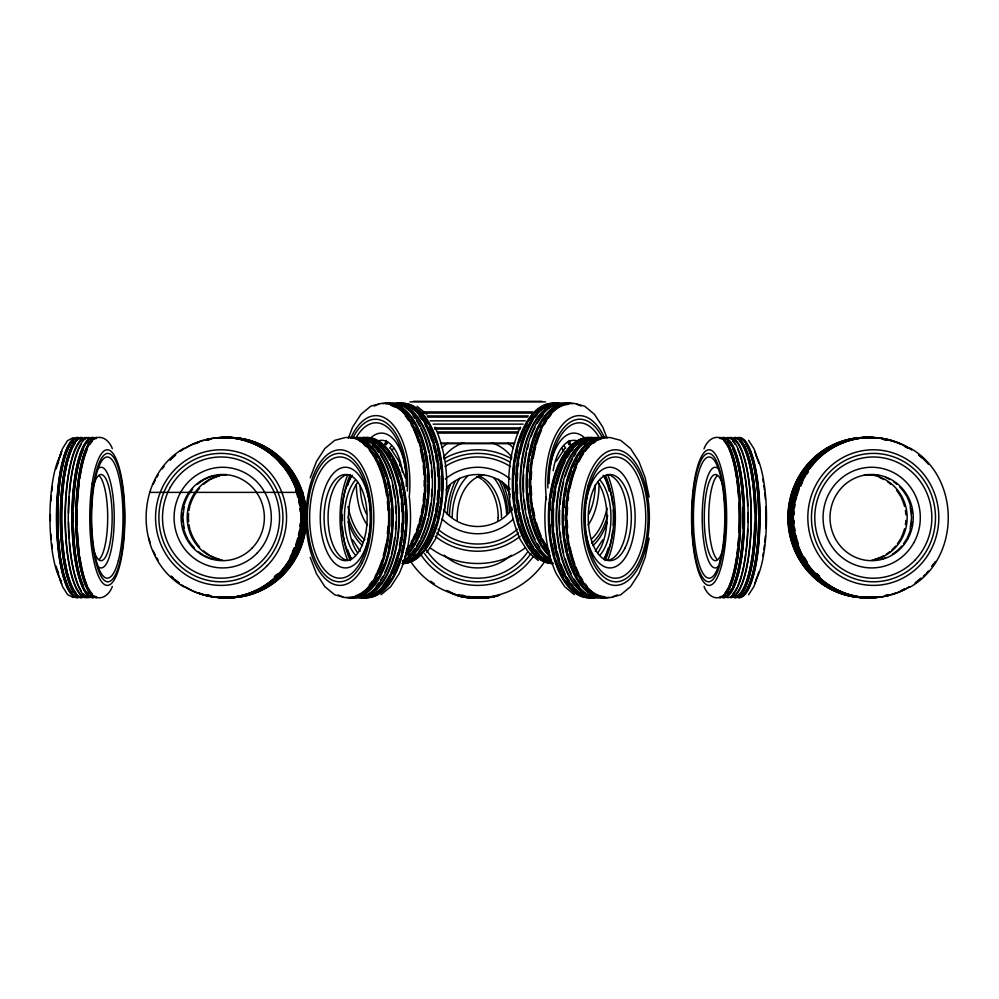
<?xml version="1.0" encoding="UTF-8"?>
<svg xmlns="http://www.w3.org/2000/svg" width="999" height="999" viewBox="0 0 999 999"><rect width="100%" height="100%" fill="white"/><g stroke="black" fill="none" stroke-linecap="round" stroke-linejoin="round"><path stroke-width="1.5" d="M546.053 496.99C543.144 522.939 545.354 549.925 556.356 573.876L564.71 586.7L574.325 594.667M497.852 520.354L498.114 517.594M184.178 506.618L182.78 517.594L184.178 528.558M910.189 528.558L911.587 517.594L910.189 506.618M649.15 538.186L645.179 557.392L638.848 573.876L630.494 586.7L620.679 594.817L610.089 597.652M58.154 461.476L62.487 448.663L67.457 440.709L73.202 437.637M57.555 463.399L61.663 451.223L59.878 455.969M758.865 571.778L753.933 586.525L748.576 594.817M754.757 583.953L756.543 579.208M310.227 477.797L316.546 461.313L324.9 448.489L334.715 440.359L345.304 437.537L348.626 437.5A80.095 40.047 -90 0 1 388.648 520.579A80.095 40.047 -90 0 1 345.642 597.452M348.376 438.124L352.597 427.135L360.951 414.31L370.766 406.181L381.356 403.359M520.304 427.135C504.832 462.425 504.832 504.408 520.304 539.697L528.658 552.522L538.286 560.489M704.008 448.863C706.118 442.794 711.688 436.313 718.793 437.5A80.095 20.729 -90 0 1 739.51 517.594A80.095 20.729 -90 0 1 718.793 597.677C711.688 598.863 706.118 592.382 704.008 586.313M112.325 586.525C110.202 592.519 104.645 598.851 97.64 597.677A80.095 20.729 90 0 1 76.911 517.594A80.095 20.729 90 0 1 97.64 437.5C104.645 436.338 110.202 442.657 112.325 448.663M426.735 552.522L435.089 539.697C450.561 504.408 450.561 462.425 435.089 427.135M556.443 461.163L564.71 448.489M595.279 551.261L602.709 539.847M446.066 489.835L447.752 487.649M381.069 594.667L390.696 586.7L399.038 573.876C410.052 549.925 412.25 522.939 409.34 496.99M183.991 448.264C133.504 477.135 133.504 558.041 183.991 586.925M910.389 586.925L910.326 586.95C960.876 558.116 960.888 477.147 910.389 448.264M413.499 401.323L541.895 401.323M409.902 401.885L545.491 401.885M422.577 411.913L532.817 411.913M422.577 413.087L532.142 413.087M427.097 415.909L528.296 415.909M427.722 417.082L527.672 417.082M430.119 420.841L525.287 420.841M433.129 424.138L523.201 424.138M434.64 427.909L520.754 427.909M434.64 429.083L520.229 429.083M437.649 431.905L517.744 431.905M437.649 433.079L517.744 433.079M440.422 443.106L514.722 443.106M441.171 443.668L514.235 443.668M149.75 492.382L191.246 492.382M191.583 492.382L303.009 492.382M574.038 403.359L584.64 406.181L594.442 414.31L602.797 427.135L607.017 438.124M345.304 597.652L334.715 594.817L324.9 586.7L316.546 573.876L310.227 557.392M73.202 597.552L67.62 594.667L62.487 586.525L57.555 571.778M748.576 440.359L753.933 448.663L758.865 463.399M417.12 406.331L426.735 414.31M390.696 448.489L398.951 461.163M352.684 539.847L360.127 551.261M399.038 461.313L405.369 477.797M754.757 451.223L756.543 455.969M59.878 579.208L61.663 583.953M649.15 496.99L645.179 477.797L638.848 461.313L630.494 448.489L620.679 440.359L610.089 437.537L606.768 437.5A80.095 40.047 90 0 0 566.758 520.579A80.095 40.047 90 0 0 609.752 597.452M222.627 560.189A43.082 41.621 -90 0 1 187.238 515.971A43.082 41.621 -90 0 1 225.737 474.625M213.811 438.299A80.095 77.36 90 0 1 301.898 522.427A80.095 77.36 90 0 1 204.658 594.954M203.272 594.555A80.095 77.36 90 0 1 199.151 593.194M195.08 443.593A80.095 77.36 90 0 1 199.151 441.983M206.156 439.835A80.095 77.36 90 0 1 210.714 438.811M205.419 439.835A80.095 77.36 90 0 1 300.537 528.833A80.095 77.36 90 0 1 185.265 586.95M179.196 582.917A80.095 77.36 90 0 1 175.712 580.207M173.476 578.284A80.095 77.36 90 0 1 171.316 576.286M170.267 459.915A80.095 77.36 90 0 1 175.712 454.982M185.265 448.226A80.095 77.36 90 0 1 203.921 440.234M223.439 437.649A80.095 77.36 90 0 1 305.444 518.394A80.095 77.36 90 0 1 221.878 597.427M224.176 437.649A80.095 77.36 90 0 1 306.181 518.394A80.095 77.36 90 0 1 222.615 597.427M219.256 559.203A43.082 41.621 -90 0 1 210.577 555.681M209.216 554.907A43.082 41.621 -90 0 1 203.621 550.886M199.663 547.052A43.082 41.621 -90 0 1 190.197 530.082M189.835 528.746A43.082 41.621 -90 0 1 188.973 524.612M188.611 521.803A43.082 41.621 -90 0 1 188.611 513.374M188.973 510.564A43.082 41.621 -90 0 1 189.835 506.443M190.197 505.094A43.082 41.621 -90 0 1 199.663 488.136M203.621 484.29A43.082 41.621 -90 0 1 209.216 480.282M210.577 479.508A43.082 41.621 -90 0 1 219.256 475.974M223.826 474.987A43.082 41.621 -90 0 1 226.923 474.625M205.12 439.835A80.095 77.36 -90 0 1 300.237 528.833A80.095 77.36 -90 0 1 184.965 586.95M183.729 586.201A80.095 77.36 -90 0 1 181.281 584.602M178.896 582.917A80.095 77.36 -90 0 1 171.016 576.286M158.129 560.177A80.095 77.36 -90 0 1 156.643 557.629M155.257 555.032A80.095 77.36 -90 0 1 153.334 550.998M150.15 542.607A80.095 77.36 -90 0 1 148.913 538.324M153.334 484.178A80.095 77.36 -90 0 1 155.257 480.144M156.643 477.547A80.095 77.36 -90 0 1 158.129 475M162.275 468.831A80.095 77.36 -90 0 1 164.086 466.483M169.967 459.915A80.095 77.36 -90 0 1 175.399 454.982M180.082 451.411A80.095 77.36 -90 0 1 203.621 440.234M213.162 559.203A43.082 41.621 90 0 1 204.483 555.681M203.134 554.907A43.082 41.621 90 0 1 198.601 551.773M194.505 548.051A43.082 41.621 90 0 1 188.586 540.334M187.899 539.135A43.082 41.621 90 0 1 184.116 530.082M183.741 528.746A43.082 41.621 90 0 1 183.129 526.011M182.517 521.803A43.082 41.621 90 0 1 182.517 513.374M183.129 509.178A43.082 41.621 90 0 1 183.741 506.443M184.116 505.094A43.082 41.621 90 0 1 187.899 496.053M188.586 494.842A43.082 41.621 90 0 1 192.657 489.173M197.527 484.29A43.082 41.621 90 0 1 203.134 480.282M204.483 479.508A43.082 41.621 90 0 1 213.162 475.974M217.732 474.987A43.082 41.621 90 0 1 220.841 474.625M224.475 437.649A80.095 77.36 90 0 1 306.481 518.394A80.095 77.36 90 0 1 222.914 597.427M223.139 437.649A80.095 77.36 -90 0 1 305.145 518.394A80.095 77.36 -90 0 1 221.578 597.427M210.764 595.716A80.095 77.36 -90 0 1 207.767 594.954M222.165 437.649A80.095 77.36 -90 0 1 304.171 518.394A80.095 77.36 -90 0 1 220.604 597.427M217.495 597.102A80.095 77.36 -90 0 1 214.385 596.64M209.79 595.716A80.095 77.36 -90 0 1 206.793 594.954M208.279 439.835A80.095 77.36 -90 0 1 211.313 439.123M215.934 438.299A80.095 77.36 -90 0 1 219.043 437.899M214.111 438.299A80.095 77.36 -90 0 1 302.335 518.406A80.095 77.36 -90 0 1 212.562 596.64M209.49 596.053A80.095 77.36 -90 0 1 204.957 594.954M203.584 594.555A80.095 77.36 -90 0 1 199.45 593.194M195.379 443.593A80.095 77.36 -90 0 1 199.45 441.983M206.456 439.835A80.095 77.36 -90 0 1 211.026 438.811M215.085 438.299A80.095 77.36 -90 0 1 303.284 515.159A80.095 77.36 -90 0 1 219.755 597.427M216.633 597.102A80.095 77.36 -90 0 1 213.536 596.64M210.464 596.053A80.095 77.36 -90 0 1 205.931 594.954M207.43 439.835A80.095 77.36 -90 0 1 210.464 439.123M246.578 441.183A79.096 76.399 90 0 1 277.485 458.404M280.831 461.663A79.096 76.399 90 0 1 275.137 578.846M271.453 581.78A79.096 76.399 90 0 1 259.578 589.048M256.755 590.359A79.096 76.399 90 0 1 252.435 592.107M259.078 444.83A79.096 76.399 -90 0 1 263.274 446.84M303.271 498.538A79.096 76.399 -90 0 1 303.908 501.411M304.87 507.267A79.096 76.399 -90 0 1 305.195 510.227M305.469 514.66A79.096 76.399 -90 0 1 305.469 520.529M305.195 524.962A79.096 76.399 -90 0 1 304.87 527.909M303.908 533.766A79.096 76.399 -90 0 1 303.271 536.638M283.154 573.526A79.096 76.399 -90 0 1 279.807 576.785M258.042 444.83A79.096 76.399 90 0 1 262.25 446.84M288.699 469.443A79.096 76.399 90 0 1 292.02 474.288M294.255 478.046A79.096 76.399 90 0 1 296.278 481.93M297.527 484.602A79.096 76.399 90 0 1 301.885 497.115M302.572 499.975A79.096 76.399 90 0 1 303.159 502.859M303.833 507.267A79.096 76.399 90 0 1 304.158 510.227M304.433 514.66A79.096 76.399 90 0 1 304.433 520.529M304.158 524.962A79.096 76.399 90 0 1 303.833 527.909M303.159 532.317A79.096 76.399 90 0 1 302.572 535.214M285.04 570.317A79.096 76.399 90 0 1 283.104 572.477M282.118 573.526A79.096 76.399 90 0 1 278.771 576.785M264.96 586.863A79.096 76.399 90 0 1 260.864 589.048M295.579 490.084A79.096 76.399 -90 0 1 297.752 497.115M298.738 501.411A79.096 76.399 -90 0 1 299.263 504.32M299.875 508.741A79.096 76.399 -90 0 1 300.137 511.7M300.137 523.476A79.096 76.399 -90 0 1 299.875 526.436M299.263 530.856A79.096 76.399 -90 0 1 298.426 535.214M297.752 538.061A79.096 76.399 -90 0 1 295.579 545.092M294.53 547.864A79.096 76.399 -90 0 1 290.11 557.142M277.972 573.526A79.096 76.399 -90 0 1 274.625 576.785M294.23 547.864A79.096 76.399 -90 0 1 292.47 551.923M276.573 574.625A79.096 76.399 -90 0 1 274.325 576.785M279.008 461.663A79.096 76.399 -90 0 1 280.981 463.773M296.616 490.084A79.096 76.399 -90 0 1 298.776 497.115M299.463 499.975A79.096 76.399 -90 0 1 300.299 504.32M301.174 523.476A79.096 76.399 -90 0 1 300.911 526.436M300.05 532.317A79.096 76.399 -90 0 1 299.463 535.214M298.776 538.061A79.096 76.399 -90 0 1 291.146 557.142M279.008 573.526A79.096 76.399 -90 0 1 275.662 576.785M282.842 573.526A79.096 76.399 -90 0 1 279.495 576.785M295.267 547.864A79.096 76.399 90 0 1 293.506 551.923M287.437 470.629A79.096 76.399 -90 0 1 289.098 473.051M296.541 487.325A79.096 76.399 -90 0 1 298.976 494.293M293.956 478.046A79.096 76.399 90 0 1 295.979 481.93M300.362 492.894A79.096 76.399 90 0 1 301.586 497.115M99.425 475.974A43.082 11.151 -90 0 1 107.692 517.594A43.082 11.151 -90 0 1 99.425 559.203M81.044 597.677A80.095 20.729 90 0 1 60.315 517.594A80.095 20.729 90 0 1 81.044 437.5M78.322 597.677A80.095 20.729 90 0 1 57.592 517.594A80.095 20.729 90 0 1 78.322 437.5M93.769 597.677A80.095 20.729 90 0 1 73.039 517.594A80.095 20.729 90 0 1 93.769 437.5M96.503 597.677A80.095 20.729 90 0 1 75.774 517.594A80.095 20.729 90 0 1 96.503 437.5M81.044 596.69A79.096 20.467 90 0 1 60.577 517.594A79.096 20.467 90 0 1 81.044 438.499M97.827 468.981A50.325 13.024 -90 0 1 114.223 517.594A50.325 13.024 -90 0 1 97.827 566.208M93.544 485.576A43.082 11.151 -90 0 1 109.028 487.662A43.082 11.151 -90 0 1 109.028 547.527A43.082 11.151 -90 0 1 93.544 549.6M92.632 596.69A79.096 20.467 90 0 1 72.165 517.594A79.096 20.467 90 0 1 92.632 438.499M92.333 593.993A79.096 20.467 90 0 1 88.174 587.737M87.4 586.088A79.096 20.467 90 0 1 79.908 557.142M79.321 552.947A79.096 20.467 90 0 1 77.522 532.317M77.248 524.962A79.096 20.467 90 0 1 77.248 510.227M77.522 502.859A79.096 20.467 90 0 1 79.321 482.23M79.908 478.046A79.096 20.467 90 0 1 87.4 449.088M89.798 444.518A79.096 20.467 90 0 1 92.333 441.183M96.503 596.69A79.096 20.467 90 0 1 76.024 517.594A79.096 20.467 90 0 1 96.503 438.499M58.641 573.189A64.198 16.621 -90 0 1 56.119 566.246M52.36 548.239A64.198 16.621 -90 0 1 51.773 543.706M51.286 539.01A64.198 16.621 -90 0 1 50.912 534.203M50.362 520.629A64.198 16.621 -90 0 1 50.362 514.56M50.912 500.974A64.198 16.621 -90 0 1 51.286 496.178M51.773 491.471A64.198 16.621 -90 0 1 52.36 486.95M56.119 468.943A64.198 16.621 -90 0 1 58.641 461.988M88.524 596.99A80.095 20.729 -90 0 1 65.085 517.594A80.095 20.729 -90 0 1 88.524 438.186M82.18 597.677A80.095 20.729 -90 0 1 61.451 517.594A80.095 20.729 -90 0 1 82.18 437.5M88.998 596.69A79.096 20.467 90 0 1 83.704 593.993M81.169 590.671A79.096 20.467 90 0 1 78.759 586.088M78.259 584.914A79.096 20.467 90 0 1 69.58 542.619M69.218 538.061A79.096 20.467 90 0 1 68.556 522.002M68.556 513.174A79.096 20.467 90 0 1 69.218 497.115M69.58 492.569A79.096 20.467 90 0 1 78.259 450.262M78.759 449.088A79.096 20.467 90 0 1 81.169 444.518M85.814 596.69A79.096 20.467 -90 0 1 65.347 517.594A79.096 20.467 -90 0 1 85.814 438.499M77.185 597.677A80.095 20.729 -90 0 1 56.456 517.594A80.095 20.729 -90 0 1 77.185 437.5M72.165 593.031A79.096 20.467 -90 0 1 68.856 587.737M68.082 586.088A79.096 20.467 -90 0 1 63.836 573.526M63.499 572.19A79.096 20.467 -90 0 1 60.839 558.741M60.39 555.769A79.096 20.467 -90 0 1 58.654 539.585M58.367 535.214A79.096 20.467 -90 0 1 58.367 499.975M58.654 495.604A79.096 20.467 -90 0 1 60.39 479.42M60.589 478.046A79.096 20.467 -90 0 1 68.082 449.088M68.856 447.44A79.096 20.467 -90 0 1 73.014 441.183M77.185 596.69A79.096 20.467 90 0 1 56.706 517.594A79.096 20.467 90 0 1 77.185 438.499M76.036 593.031A79.096 20.467 -90 0 1 67.707 573.526M67.37 572.19A79.096 20.467 -90 0 1 64.698 558.741M64.448 557.142A79.096 20.467 -90 0 1 62.512 539.585M62.413 538.061A79.096 20.467 -90 0 1 62.413 497.115M62.512 495.604A79.096 20.467 -90 0 1 64.448 478.046M64.698 476.436A79.096 20.467 -90 0 1 67.37 462.999M67.707 461.663A79.096 20.467 -90 0 1 75.187 443.256M88.474 593.993A79.096 20.467 90 0 1 86.776 591.92M83.529 586.088A79.096 20.467 90 0 1 79.72 575.112M79.296 573.526A79.096 20.467 90 0 1 75.649 554.37M75.275 551.51A79.096 20.467 90 0 1 73.476 527.909M73.327 522.002A79.096 20.467 90 0 1 73.327 513.174M73.476 507.267A79.096 20.467 90 0 1 83.529 449.088M86.776 443.256A79.096 20.467 90 0 1 88.474 441.183M61.501 581.306A67.795 17.545 -90 0 1 49.95 517.594A67.795 17.545 -90 0 1 61.501 453.871M88.998 597.677A80.095 20.729 -90 0 1 68.269 517.594A80.095 20.729 -90 0 1 88.998 437.5M92.632 597.677A80.095 20.729 90 0 1 71.903 517.594A80.095 20.729 90 0 1 92.632 437.5M735.376 437.5A80.095 20.729 -90 0 1 756.106 517.594A80.095 20.729 -90 0 1 735.376 597.677M738.099 437.5A80.095 20.729 -90 0 1 758.828 517.594A80.095 20.729 -90 0 1 738.099 597.677M722.652 437.5A80.095 20.729 -90 0 1 743.381 517.594A80.095 20.729 -90 0 1 722.652 597.677M719.929 437.5A80.095 20.729 -90 0 1 740.646 517.594A80.095 20.729 -90 0 1 719.929 597.677M735.376 438.499A79.096 20.467 -90 0 1 755.843 517.594A79.096 20.467 -90 0 1 735.376 596.69M739.535 441.183A79.096 20.467 -90 0 1 744.48 449.088M744.979 450.262A79.096 20.467 -90 0 1 752.547 482.23M752.909 485.114A79.096 20.467 -90 0 1 754.657 511.7M754.657 523.476A79.096 20.467 -90 0 1 744.979 584.914M744.48 586.088A79.096 20.467 -90 0 1 736.912 596.016M723.788 437.5A80.095 20.729 90 0 1 744.517 517.594A80.095 20.729 90 0 1 723.788 597.677M727.422 437.5A80.095 20.729 90 0 1 748.151 517.594A80.095 20.729 90 0 1 727.422 597.677M745.941 444.518A79.096 20.467 -90 0 1 752.584 461.663M752.921 462.999A79.096 20.467 -90 0 1 755.581 476.436M755.831 478.046A79.096 20.467 -90 0 1 756.593 483.666M756.942 486.588A79.096 20.467 -90 0 1 758.566 514.66M758.566 520.529A79.096 20.467 -90 0 1 756.942 548.601M756.593 551.51A79.096 20.467 -90 0 1 755.831 557.142M755.581 558.741A79.096 20.467 -90 0 1 752.921 572.19M752.584 573.526A79.096 20.467 -90 0 1 748.85 584.914M748.338 586.088A79.096 20.467 -90 0 1 743.406 593.993M742.107 595.167A79.096 20.467 -90 0 1 738.099 596.69M739.235 438.499A79.096 20.467 -90 0 1 759.715 517.594A79.096 20.467 -90 0 1 739.235 596.69M727.946 441.183A79.096 20.467 -90 0 1 731.305 445.916M732.891 449.088A79.096 20.467 -90 0 1 741.645 488.061M741.932 491.058A79.096 20.467 -90 0 1 742.607 499.975M742.944 507.267A79.096 20.467 -90 0 1 742.944 527.909M742.607 535.214A79.096 20.467 -90 0 1 732.891 586.088M731.305 589.273A79.096 20.467 -90 0 1 727.946 593.993M723.788 438.499A79.096 20.467 -90 0 1 744.255 517.594A79.096 20.467 -90 0 1 723.788 596.69M739.235 437.5A80.095 20.729 -90 0 1 759.964 517.594A80.095 20.729 -90 0 1 739.235 597.677M722.876 549.6A43.082 11.151 -90 0 1 707.392 547.527A43.082 11.151 -90 0 1 707.392 487.662A43.082 11.151 -90 0 1 722.876 485.576M723.963 545.292A43.082 11.151 -90 0 1 723.301 548.051M724.088 441.183A79.096 20.467 -90 0 1 728.246 447.44M729.02 449.088A79.096 20.467 -90 0 1 736.513 478.046M736.912 480.819A79.096 20.467 -90 0 1 738.561 497.115M738.898 502.859A79.096 20.467 -90 0 1 738.898 532.317M738.561 538.061A79.096 20.467 -90 0 1 737.924 545.629M737.624 548.601A79.096 20.467 -90 0 1 736.912 554.37M736.513 557.142A79.096 20.467 -90 0 1 729.02 586.088M728.246 587.737A79.096 20.467 -90 0 1 724.937 593.031M719.929 438.499A79.096 20.467 -90 0 1 740.396 517.594A79.096 20.467 -90 0 1 719.929 596.69M718.593 566.208A50.325 13.024 -90 0 1 702.197 517.594A50.325 13.024 -90 0 1 718.593 468.981M727.896 438.186A80.095 20.729 90 0 1 751.285 512.35A80.095 20.729 90 0 1 730.606 597.677M734.24 437.5A80.095 20.729 -90 0 1 754.969 517.594A80.095 20.729 -90 0 1 734.24 597.677M732.717 441.183A79.096 20.467 -90 0 1 735.252 444.518M737.662 449.088A79.096 20.467 -90 0 1 741.47 460.064M741.895 461.663A79.096 20.467 -90 0 1 747.664 505.794M747.864 513.174A79.096 20.467 -90 0 1 747.864 522.002M747.664 529.383A79.096 20.467 -90 0 1 745.916 551.51M745.541 554.37A79.096 20.467 -90 0 1 741.895 573.526M741.47 575.112A79.096 20.467 -90 0 1 737.662 586.088M736.875 587.737A79.096 20.467 -90 0 1 732.717 593.993M730.606 438.499A79.096 20.467 90 0 1 751.073 517.594A79.096 20.467 90 0 1 730.606 596.69M716.995 559.203A43.082 11.151 -90 0 1 708.728 517.594A43.082 11.151 -90 0 1 716.995 475.974M762.799 479.258A64.198 16.621 -90 0 1 763.348 482.33M763.86 485.489A64.198 16.621 -90 0 1 764.46 489.935M764.822 493.019A64.198 16.621 -90 0 1 765.396 499.375M765.846 506.93A64.198 16.621 -90 0 1 765.846 528.246M765.396 535.814A64.198 16.621 -90 0 1 764.822 542.157M764.46 545.242A64.198 16.621 -90 0 1 763.86 549.687M763.348 552.847A64.198 16.621 -90 0 1 762.799 555.919M755.644 454.957A67.795 17.545 -90 0 1 766.47 517.594A67.795 17.545 -90 0 1 755.644 580.232M889.722 440.234A80.095 77.36 -90 0 1 900.636 444.193M904.582 446.103A80.095 77.36 -90 0 1 908.378 448.226M904.582 589.073A80.095 77.36 -90 0 1 900.636 590.996M896.59 592.682A80.095 77.36 -90 0 1 891.096 594.555M889.722 594.954A80.095 77.36 -90 0 1 885.189 596.053M882.117 596.64A80.095 77.36 -90 0 1 792.394 514.36A80.095 77.36 -90 0 1 888.223 439.835M890.446 594.954A80.095 77.36 -90 0 1 793.93 505.669A80.095 77.36 -90 0 1 911.563 449.762M918.668 454.982A80.095 77.36 -90 0 1 921.99 457.892M933.528 563.923A80.095 77.36 -90 0 1 931.805 566.346M920.903 578.284A80.095 77.36 -90 0 1 915.184 582.917M909.102 586.95A80.095 77.36 -90 0 1 891.832 594.555M872.489 597.427A80.095 77.36 -90 0 1 788.923 518.394A80.095 77.36 -90 0 1 870.928 437.649M871.765 597.427A80.095 77.36 -90 0 1 788.199 518.394A80.095 77.36 -90 0 1 870.204 437.649M871.453 597.427A80.095 77.36 -90 0 1 787.899 518.394A80.095 77.36 -90 0 1 869.904 437.649M872.801 597.427A80.095 77.36 -90 0 1 789.235 518.394A80.095 77.36 -90 0 1 871.24 437.649M882.08 439.123A80.095 77.36 -90 0 1 885.114 439.835M873.775 597.427A80.095 77.36 -90 0 1 790.209 518.394A80.095 77.36 -90 0 1 872.214 437.649M875.324 437.899A80.095 77.36 -90 0 1 878.433 438.299M883.054 439.123A80.095 77.36 -90 0 1 886.088 439.835M887.587 594.954A80.095 77.36 -90 0 1 884.577 595.716M879.982 596.64A80.095 77.36 -90 0 1 876.885 597.102M819.742 576.785A79.096 76.399 -90 0 1 816.408 573.526M807.292 562.125A79.096 76.399 -90 0 1 804.257 557.142M798.301 543.693A79.096 76.399 -90 0 1 797.002 539.472M796.628 538.061A79.096 76.399 -90 0 1 795.941 535.214M795.104 530.856A79.096 76.399 -90 0 1 794.68 527.909M794.242 523.476A79.096 76.399 -90 0 1 794.08 520.529M794.08 514.66A79.096 76.399 -90 0 1 794.242 511.7M794.68 507.267A79.096 76.399 -90 0 1 795.104 504.32M795.941 499.975A79.096 76.399 -90 0 1 796.628 497.115M797.002 495.704A79.096 76.399 -90 0 1 799.3 488.698M800.399 485.951A79.096 76.399 -90 0 1 803.558 479.32M804.257 478.046A79.096 76.399 -90 0 1 805.718 475.524M890.758 594.954A80.095 77.36 -90 0 1 794.23 505.669A80.095 77.36 -90 0 1 911.875 449.762M918.968 454.982A80.095 77.36 -90 0 1 928.396 464.21M935.464 561.438A80.095 77.36 -90 0 1 932.104 566.346M928.396 570.978A80.095 77.36 -90 0 1 926.435 573.164M925.436 574.225A80.095 77.36 -90 0 1 923.363 576.286M921.203 578.284A80.095 77.36 -90 0 1 915.484 582.917M909.415 586.95A80.095 77.36 -90 0 1 892.132 594.555M873.538 474.625A43.082 41.621 -90 0 1 878.183 475.262M885.638 477.485A43.082 41.621 -90 0 1 889.897 479.508M893.543 481.755A43.082 41.621 -90 0 1 896.84 484.29M899.862 487.125A43.082 41.621 -90 0 1 906.48 496.053M907.129 497.277A43.082 41.621 -90 0 1 910.638 506.443M911.25 509.178A43.082 41.621 -90 0 1 911.85 513.374M911.85 521.803A43.082 41.621 -90 0 1 911.25 526.011M910.638 528.746A43.082 41.621 -90 0 1 907.129 537.912M906.48 539.135A43.082 41.621 -90 0 1 903.458 543.818M901.722 546.003A43.082 41.621 -90 0 1 892.407 554.183M885.638 557.692A43.082 41.621 -90 0 1 881.205 559.203M864.235 474.987A43.082 41.621 -90 0 1 867.332 474.625A43.082 41.621 -90 0 1 872.09 475.262M868.643 474.625A43.082 41.621 -90 0 1 907.129 515.971A43.082 41.621 -90 0 1 871.752 560.189M815.609 576.785A79.096 76.399 -90 0 1 812.262 573.526M809.327 570.317A79.096 76.399 -90 0 1 805.669 565.746M803.146 562.125A79.096 76.399 -90 0 1 800.124 557.142M799.425 555.869A79.096 76.399 -90 0 1 792.869 539.472M791.22 532.317A79.096 76.399 -90 0 1 790.733 529.383M790.097 523.476A79.096 76.399 -90 0 1 789.934 520.529M789.934 514.66A79.096 76.399 -90 0 1 790.097 511.7M790.733 505.794A79.096 76.399 -90 0 1 791.22 502.859M793.706 492.894A79.096 76.399 -90 0 1 798.089 481.93M800.124 478.046A79.096 76.399 -90 0 1 803.146 473.051M815.908 576.785A79.096 76.399 -90 0 1 812.562 573.526M809.64 570.317A79.096 76.399 -90 0 1 807.766 568.069M803.458 562.125A79.096 76.399 -90 0 1 801.885 559.652M799.724 555.869A79.096 76.399 -90 0 1 797.764 551.923M794.467 543.693A79.096 76.399 -90 0 1 793.169 539.472M814.572 576.785A79.096 76.399 -90 0 1 811.225 573.526M807.354 569.205A79.096 76.399 -90 0 1 804.632 565.746M802.11 562.125A79.096 76.399 -90 0 1 799.088 557.142M790.184 532.317A79.096 76.399 -90 0 1 789.697 529.383M789.185 524.962A79.096 76.399 -90 0 1 788.898 520.529M788.898 514.66A79.096 76.399 -90 0 1 789.185 510.227M789.697 505.794A79.096 76.399 -90 0 1 790.184 502.859M792.669 492.894A79.096 76.399 -90 0 1 797.052 481.93M814.872 576.785A79.096 76.399 -90 0 1 811.525 573.526M802.422 562.125A79.096 76.399 -90 0 1 800.848 559.652M880.843 596.64A80.095 77.36 -90 0 1 791.158 521.64A80.095 77.36 -90 0 1 873.064 437.649M876.185 437.899A80.095 77.36 -90 0 1 879.295 438.299M882.379 438.811A80.095 77.36 -90 0 1 886.937 439.835M888.436 594.954A80.095 77.36 -90 0 1 885.439 595.716M883.353 438.811A80.095 77.36 -90 0 1 887.924 439.835M889.41 440.234A80.095 77.36 -90 0 1 893.556 441.508M904.27 446.103A80.095 77.36 -90 0 1 908.066 448.226M904.27 589.073A80.095 77.36 -90 0 1 900.336 590.996M889.41 594.954A80.095 77.36 -90 0 1 884.889 596.053M881.817 596.64A80.095 77.36 -90 0 1 792.032 518.406A80.095 77.36 -90 0 1 880.269 438.299M818.705 576.785A79.096 76.399 -90 0 1 815.371 573.526M806.255 562.125A79.096 76.399 -90 0 1 803.221 557.142M797.264 543.693A79.096 76.399 -90 0 1 795.966 539.472M794.068 530.856A79.096 76.399 -90 0 1 793.643 527.909M793.206 523.476A79.096 76.399 -90 0 1 793.044 520.529M793.044 514.66A79.096 76.399 -90 0 1 793.206 511.7M793.643 507.267A79.096 76.399 -90 0 1 794.068 504.32M795.966 495.704A79.096 76.399 -90 0 1 802.534 479.32M803.221 478.046A79.096 76.399 -90 0 1 804.694 475.524M809.665 468.269A79.096 76.399 -90 0 1 813.398 463.773M817.869 575.711A79.096 76.399 -90 0 1 815.671 573.526M799.675 485.951A79.096 76.399 -90 0 1 801.498 481.93M805.768 474.288A79.096 76.399 -90 0 1 807.379 471.828M811.8 465.984A79.096 76.399 -90 0 1 813.698 463.773M818.905 575.711A79.096 76.399 -90 0 1 816.707 573.526M800.711 485.951A79.096 76.399 -90 0 1 802.534 481.93M806.792 474.288A79.096 76.399 -90 0 1 808.416 471.828M841.932 592.107A79.096 76.399 -90 0 1 837.612 590.359M834.789 589.048A79.096 76.399 -90 0 1 829.357 586.088M828.046 585.289A79.096 76.399 -90 0 1 825.461 583.591M822.914 581.78A79.096 76.399 -90 0 1 820.441 579.857M816.882 576.785A79.096 76.399 -90 0 1 802.859 559.652M801.398 557.142A79.096 76.399 -90 0 1 813.536 461.663M814.635 460.551A79.096 76.399 -90 0 1 816.882 458.404M819.23 456.331A79.096 76.399 -90 0 1 829.357 449.088M833.403 446.84A79.096 76.399 -90 0 1 837.612 444.83M840.484 443.631A79.096 76.399 -90 0 1 844.854 442.07M879.545 477.485A43.082 41.621 -90 0 1 883.803 479.508M887.462 481.755A43.082 41.621 -90 0 1 890.758 484.29M896.515 490.247A43.082 41.621 -90 0 1 900.386 496.053M901.048 497.277A43.082 41.621 -90 0 1 904.545 506.443M905.406 510.564A43.082 41.621 -90 0 1 905.868 514.785M905.868 520.392A43.082 41.621 -90 0 1 905.406 524.612M904.545 528.746A43.082 41.621 -90 0 1 901.048 537.912M900.386 539.135A43.082 41.621 -90 0 1 897.364 543.818M895.628 546.003A43.082 41.621 -90 0 1 891.795 549.974M889.684 551.773A43.082 41.621 -90 0 1 886.313 554.183M883.803 555.681A43.082 41.621 -90 0 1 875.124 559.203M817.731 576.785A79.096 76.399 -90 0 1 815.484 574.625M810.514 569.205A79.096 76.399 -90 0 1 808.691 566.908M809.59 467.12A79.096 76.399 -90 0 1 811.463 464.872M468.606 597.439A80.095 56.631 -90 0 0 477.472 597.439A80.095 56.631 90 0 1 458.379 594.954M466.62 597.439A80.095 56.631 -90 0 0 475.474 597.439A80.095 56.631 90 0 1 448.751 591.208M463.648 596.99A80.095 56.631 -90 0 1 456.393 594.954M476.898 476.498A43.082 30.47 -90 0 1 481.818 479.383M482.979 480.282A43.082 30.47 -90 0 1 498.214 517.594M457.255 520.392A43.082 30.47 -90 0 1 483.678 474.875M474.637 597.439A80.095 56.631 -90 0 1 446.678 590.434M478.296 597.439A80.095 56.631 -90 0 1 459.215 594.954M472.102 597.439A80.095 56.631 90 0 0 480.969 597.439A80.095 56.631 -90 0 1 461.875 594.954M485.951 597.439A80.095 56.631 -90 0 1 477.097 597.439M363.499 437.5A80.095 40.047 -90 0 1 403.521 520.579A80.095 40.047 -90 0 1 360.514 597.452M365.946 437.5A80.095 40.047 -90 0 1 405.969 520.579A80.095 40.047 -90 0 1 362.962 597.452M352.098 437.5A80.095 40.047 -90 0 1 392.108 520.579A80.095 40.047 -90 0 1 349.113 597.452M349.65 437.5A80.095 40.047 90 0 1 389.66 520.579A80.095 40.047 90 0 1 346.665 597.452M372.714 441.183A79.096 39.548 -90 0 1 375.187 442.682M378.808 445.554A79.096 39.548 -90 0 1 381.131 447.839M382.255 449.088A79.096 39.548 -90 0 1 389.71 460.227M391.046 462.887A79.096 39.548 -90 0 1 396.728 478.046M397.115 479.42A79.096 39.548 -90 0 1 397.864 482.23M399.463 489.56A79.096 39.548 -90 0 1 400.686 497.115M401.336 502.859A79.096 39.548 -90 0 1 401.923 511.7M401.923 523.476A79.096 39.548 -90 0 1 401.336 532.317M400.686 538.061A79.096 39.548 -90 0 1 399.463 545.629M397.864 552.947A79.096 39.548 -90 0 1 397.115 555.769M396.728 557.142A79.096 39.548 -90 0 1 391.046 572.302M389.71 574.949A79.096 39.548 -90 0 1 383.141 585.039M373.738 441.183A79.096 39.548 -90 0 1 402.984 522.027A79.096 39.548 -90 0 1 369.405 595.804M306.081 514.647A67.795 33.904 -90 0 1 357.317 459.378A67.795 33.904 -90 0 1 357.317 575.811A67.795 33.904 -90 0 1 306.081 520.529M367.22 542.757A50.325 25.162 -90 0 1 328.034 553.946A50.325 25.162 -90 0 1 331.918 475.137A50.325 25.162 -90 0 1 369.268 501.423M369.742 504.57A50.325 25.162 -90 0 1 370.329 510.289M370.329 524.887A50.325 25.162 -90 0 1 369.742 530.619M369.268 533.753A50.325 25.162 -90 0 1 367.62 541.321M342.657 596.79A80.095 40.047 -90 0 1 338.261 594.954M353.109 437.5A80.095 40.047 90 0 1 393.131 520.579A80.095 40.047 90 0 1 350.125 597.452M356.368 437.5A80.095 40.047 90 0 1 396.391 520.579A80.095 40.047 90 0 1 353.384 597.452M347.54 559.939A67.283 33.641 90 0 1 347.54 475.237M378.646 442.682A79.096 39.548 90 0 1 381.081 444.518M388.336 452.397A79.096 39.548 90 0 1 390.834 456.131M392.42 458.828A79.096 39.548 90 0 1 399.762 476.573M401.323 482.23A79.096 39.548 90 0 1 402.922 489.56M403.459 492.569A79.096 39.548 90 0 1 403.933 495.604M404.145 497.115A79.096 39.548 90 0 1 404.932 504.32M405.382 511.7A79.096 39.548 90 0 1 405.382 523.476M404.932 530.856A79.096 39.548 90 0 1 404.145 538.061M403.933 539.585A79.096 39.548 90 0 1 403.459 542.619M402.922 545.629A79.096 39.548 90 0 1 401.323 552.947M399.762 558.616A79.096 39.548 90 0 1 393.906 573.526M390.834 579.058A79.096 39.548 90 0 1 385.726 586.088M377.197 441.183A79.096 39.548 -90 0 1 406.456 522.027A79.096 39.548 -90 0 1 372.864 595.804M364.797 442.682A79.096 39.548 -90 0 1 367.22 444.518M375.337 453.596A79.096 39.548 -90 0 1 377.784 457.455M380.057 461.663A79.096 39.548 -90 0 1 385.901 476.573M387.462 482.23A79.096 39.548 -90 0 1 388.786 488.061M389.348 491.058A79.096 39.548 -90 0 1 390.809 501.411M391.396 508.741A79.096 39.548 -90 0 1 391.396 526.436M390.809 533.766A79.096 39.548 -90 0 1 388.474 548.601M383.991 564.348A79.096 39.548 -90 0 1 380.057 573.526M377.784 577.722A79.096 39.548 -90 0 1 371.865 586.088M357.53 438.986A79.096 39.548 -90 0 1 392.632 520.554A79.096 39.548 -90 0 1 354.583 596.628M366.97 437.5A80.095 40.047 -90 0 1 406.98 520.579A80.095 40.047 -90 0 1 363.986 597.452M346.803 560.302A43.082 21.541 -90 0 1 328.122 520.404A43.082 21.541 -90 0 1 344.031 475.974M345.404 475.337A43.082 21.541 -90 0 1 348.214 474.6M363.761 444.518A79.096 39.548 90 0 1 366.133 446.665M369.28 450.137A79.096 39.548 90 0 1 376.598 461.663M377.185 462.887A79.096 39.548 90 0 1 382.879 478.046M383.266 479.42A79.096 39.548 90 0 1 386.613 495.604M387.337 501.411A79.096 39.548 90 0 1 387.999 510.227M387.924 526.436A79.096 39.548 90 0 1 387.337 533.766M385.889 544.13A79.096 39.548 90 0 1 383.266 555.769M381.993 560.064A79.096 39.548 90 0 1 377.185 572.302M376.598 573.526A79.096 39.548 90 0 1 375.1 576.361M371.865 581.593A79.096 39.548 90 0 1 369.28 585.039M359.877 441.183A79.096 39.548 -90 0 1 389.135 522.027A79.096 39.548 -90 0 1 355.544 595.804M359.228 437.5A80.095 40.047 -90 0 1 399.238 520.579A80.095 40.047 -90 0 1 356.243 597.452M362.487 437.5A80.095 40.047 90 0 1 402.497 520.579A80.095 40.047 90 0 1 359.503 597.452M359.228 438.499A79.096 39.548 90 0 1 398.776 517.594A79.096 39.548 90 0 1 359.228 596.69M366.608 441.183A79.096 39.548 -90 0 1 369.068 442.682M372.702 445.554A79.096 39.548 -90 0 1 375.025 447.839M376.148 449.088A79.096 39.548 -90 0 1 378.758 452.397M380.444 454.845A79.096 39.548 -90 0 1 390.621 478.046M392.432 485.114A79.096 39.548 -90 0 1 394.568 497.115M395.479 505.794A79.096 39.548 -90 0 1 395.854 513.174M395.854 522.002A79.096 39.548 -90 0 1 395.479 529.383M394.568 538.061A79.096 39.548 -90 0 1 391.383 554.37M390.621 557.142A79.096 39.548 -90 0 1 384.927 572.302M382.842 576.361A79.096 39.548 -90 0 1 380.444 580.344M378.758 582.792A79.096 39.548 -90 0 1 376.148 586.088M351.448 558.728A52.622 26.311 -90 0 1 352.235 475.249M355.207 554.907A43.082 21.541 -90 0 1 355.207 480.282M357.63 552.884A43.082 21.541 90 0 1 357.63 482.292M350.249 560.564A64.198 32.105 90 0 1 342.32 526.735M342.033 520.629A64.198 32.105 90 0 1 342.033 514.56M342.32 508.454A64.198 32.105 90 0 1 350.249 474.625M351.461 559.54A61.114 30.557 -90 0 1 347.664 549.662M347.664 485.514A61.114 30.557 -90 0 1 351.461 475.636M607.192 474.6A43.082 21.541 -90 0 1 609.989 475.337M611.363 475.974A43.082 21.541 -90 0 1 627.285 520.404A43.082 21.541 -90 0 1 608.603 560.302M594.88 597.452A80.095 40.047 90 0 1 551.885 520.579A80.095 40.047 90 0 1 591.895 437.5M592.432 597.452A80.095 40.047 90 0 1 549.438 520.579A80.095 40.047 90 0 1 589.447 437.5M606.293 597.452A80.095 40.047 90 0 1 563.286 520.579A80.095 40.047 90 0 1 603.309 437.5M608.728 597.452A80.095 40.047 -90 0 1 565.734 520.579A80.095 40.047 -90 0 1 605.756 437.5M573.139 586.088A79.096 39.548 90 0 1 571.391 583.94M569.68 581.593A79.096 39.548 90 0 1 567.22 577.722M564.947 573.526A79.096 39.548 90 0 1 561.013 564.348M559.552 560.064A79.096 39.548 90 0 1 557.192 551.51M556.53 548.601A79.096 39.548 90 0 1 554.208 533.766M553.621 526.436A79.096 39.548 90 0 1 553.621 508.741M554.208 501.411A79.096 39.548 90 0 1 555.656 491.058M557.192 483.666A79.096 39.548 90 0 1 564.947 461.663M567.22 457.455A79.096 39.548 90 0 1 569.68 453.596M571.391 451.248A79.096 39.548 90 0 1 573.139 449.088M577.784 444.518A79.096 39.548 90 0 1 581.443 441.895M582.679 441.183A79.096 39.548 90 0 1 588.486 438.986M590.434 596.628A79.096 39.548 90 0 1 552.372 520.554A79.096 39.548 90 0 1 587.474 438.986M585.889 502.997A50.325 25.162 -90 0 1 624.625 476.673A50.325 25.162 -90 0 1 624.625 558.503A50.325 25.162 -90 0 1 585.889 532.192M585.189 526.336A50.325 25.162 -90 0 1 584.815 519.043M584.815 516.133A50.325 25.162 -90 0 1 585.189 508.841M603.945 475.636A61.114 30.557 90 0 1 609.29 491.271M608.179 548.151A61.114 30.557 90 0 1 603.945 559.54M600.187 480.282A43.082 21.541 90 0 1 600.187 554.907M617.132 594.954A80.095 40.047 90 0 1 612.737 596.79M605.269 597.452A80.095 40.047 -90 0 1 562.275 520.579A80.095 40.047 -90 0 1 602.285 437.5M602.01 597.452A80.095 40.047 -90 0 1 559.015 520.579A80.095 40.047 -90 0 1 599.025 437.5M587 586.088A79.096 39.548 -90 0 1 585.239 583.94M582.692 580.344A79.096 39.548 -90 0 1 580.294 576.361M578.808 573.526A79.096 39.548 -90 0 1 575.936 567.107M574.875 564.348A79.096 39.548 -90 0 1 570.079 547.115M568.568 538.061A79.096 39.548 -90 0 1 568.219 535.214M567.557 527.909A79.096 39.548 -90 0 1 567.245 520.529M567.245 514.66A79.096 39.548 -90 0 1 567.557 507.267M568.219 499.975A79.096 39.548 -90 0 1 568.568 497.115M570.079 488.061A79.096 39.548 -90 0 1 576.485 466.733M578.808 461.663A79.096 39.548 -90 0 1 583.528 453.596M585.239 451.248A79.096 39.548 -90 0 1 589.273 446.665M592.844 443.556A79.096 39.548 -90 0 1 595.304 441.895M604.283 596.628A79.096 39.548 90 0 1 566.233 520.554A79.096 39.548 90 0 1 601.323 438.986M603.171 475.249A52.622 26.311 90 0 1 603.945 558.728M599.163 597.452A80.095 40.047 90 0 1 556.156 520.579A80.095 40.047 90 0 1 596.178 437.5M595.891 597.452A80.095 40.047 -90 0 1 552.897 520.579A80.095 40.047 -90 0 1 592.919 437.5M596.178 596.69A79.096 39.548 -90 0 1 556.63 517.594A79.096 39.548 -90 0 1 596.178 438.499M596.391 595.804A79.096 39.548 90 0 1 562.799 522.027A79.096 39.548 90 0 1 592.057 441.183M605.706 475.886A64.198 32.105 -90 0 1 612.662 503.921M613.174 509.977A64.198 32.105 -90 0 1 613.174 525.212M612.662 531.256A64.198 32.105 -90 0 1 605.144 560.564M597.764 482.292A43.082 21.541 -90 0 1 597.764 552.884M591.42 597.452A80.095 40.047 -90 0 1 548.414 520.579A80.095 40.047 -90 0 1 588.436 437.5M568.793 585.039A79.096 39.548 -90 0 1 566.208 581.593M562.974 576.361A79.096 39.548 -90 0 1 561.488 573.526M560.889 572.302A79.096 39.548 -90 0 1 556.093 560.064M554.82 555.769A79.096 39.548 -90 0 1 552.197 544.13M550.736 533.766A79.096 39.548 -90 0 1 550.074 524.962M550.074 510.227A79.096 39.548 -90 0 1 550.736 501.411M551.248 497.115A79.096 39.548 -90 0 1 554.82 479.42M555.207 478.046A79.096 39.548 -90 0 1 560.889 462.887M561.488 461.663A79.096 39.548 -90 0 1 568.793 450.137M571.952 446.665A79.096 39.548 -90 0 1 574.313 444.518M582.529 595.804A79.096 39.548 -90 0 1 548.951 522.027A79.096 39.548 -90 0 1 578.196 441.183M579.258 586.088A79.096 39.548 90 0 1 574.138 579.058M571.066 573.526A79.096 39.548 90 0 1 565.209 558.616M563.648 552.947A79.096 39.548 90 0 1 561.263 541.096M560.826 538.061A79.096 39.548 90 0 1 560.177 532.317M559.652 524.962A79.096 39.548 90 0 1 559.652 510.227M560.039 504.32A79.096 39.548 90 0 1 560.826 497.115M561.038 495.604A79.096 39.548 90 0 1 563.648 482.23M565.209 476.573A79.096 39.548 90 0 1 572.552 458.828M574.138 456.131A79.096 39.548 90 0 1 575.786 453.596M583.891 444.518A79.096 39.548 90 0 1 586.326 442.682M582.654 585.039A79.096 39.548 90 0 1 579.233 580.344M576.835 576.361A79.096 39.548 90 0 1 575.337 573.526M574.737 572.302A79.096 39.548 90 0 1 569.492 558.616M569.055 557.142A79.096 39.548 90 0 1 568.294 554.37M567.582 551.51A79.096 39.548 90 0 1 565.322 539.585M564.747 535.214A79.096 39.548 90 0 1 564.01 526.436M563.786 520.529A79.096 39.548 90 0 1 563.786 514.66M564.098 507.267A79.096 39.548 90 0 1 564.747 499.975M565.322 495.604A79.096 39.548 90 0 1 566.62 488.061M568.294 480.819A79.096 39.548 90 0 1 569.055 478.046M569.492 476.573A79.096 39.548 90 0 1 571.416 470.829M573.014 466.733A79.096 39.548 90 0 1 574.737 462.887M575.337 461.663A79.096 39.548 90 0 1 576.835 458.828M579.233 454.845A79.096 39.548 90 0 1 582.654 450.137M586.975 445.554A79.096 39.548 90 0 1 589.385 443.556M607.854 475.237A67.283 33.641 -90 0 1 607.854 559.939M447.327 514.56A64.198 45.392 -90 0 1 455.257 481.243M478.896 475.974A43.082 30.47 90 0 1 501.486 517.594M471.466 596.99A80.095 56.631 -90 0 1 468.531 596.341M494.03 478.046A52.622 37.2 90 0 1 506.63 514.547M498.314 479.12A61.114 43.219 90 0 1 507.829 513.249M501.81 481.243A64.198 45.392 -90 0 1 509.577 511.5M444.617 510.214A67.795 47.94 -90 0 1 450.199 485.089M449.438 516.158A60.602 42.845 -90 0 1 459.702 478.221M452.21 517.594A50.325 35.589 -90 0 1 467.757 475.999M507.517 488.174A67.283 47.577 -90 0 1 510.052 497.127M511.75 507.342A67.283 47.577 -90 0 1 512.025 510.277M501.848 482.292A43.082 30.47 -90 0 1 510.177 494.68M543.881 562.687A80.095 80.095 0 0 1 411.513 562.687M447.24 487.125A43.082 43.082 0 0 1 510.077 489.173M434.39 583.778A79.096 79.096 0 0 1 430.731 581.231M530.869 553.558A64.198 64.198 0 0 1 424.525 553.558M445.604 461.988A64.198 64.198 0 0 1 509.802 461.988M527.897 551.548A60.602 60.602 0 0 1 426.71 550.337M444.955 466.595A60.602 60.602 0 0 1 510.452 466.595M511.163 555.182A50.325 50.325 0 0 1 444.23 555.182M445.342 479.045A50.325 50.325 0 0 1 510.052 479.045M533.241 556.468A67.795 67.795 0 0 1 421.316 555.244M443.806 458.878A67.795 67.795 0 0 1 511.6 458.878M511.875 509.64A43.082 43.082 0 0 1 443.519 509.64M443.519 457.192A43.082 43.082 0 0 1 463.861 442.619M491.533 442.619A43.082 43.082 0 0 1 511.875 457.192M525.249 547.864A80.095 80.095 0 0 1 430.144 547.864M399.625 465.571A80.095 80.095 0 0 1 400.337 462.687M513.286 519.005A50.325 50.325 0 0 1 442.107 519.005M442.107 447.827A50.325 50.325 0 0 1 447.652 443.044M507.754 443.044A50.325 50.325 0 0 1 513.286 447.827M517.395 529.208A60.602 60.602 0 0 1 437.999 529.208M518.581 532.917A64.198 64.198 0 0 1 436.813 532.917M520.142 536.288A67.795 67.795 0 0 1 435.252 536.288M396.566 403.546A80.095 40.047 -90 0 1 439.485 477.447A80.095 40.047 -90 0 1 402.535 563.286M399.013 403.546A80.095 40.047 -90 0 1 442.008 480.432A80.095 40.047 -90 0 1 401.998 563.511M385.152 403.546A80.095 40.047 -90 0 1 426.885 463.174A80.095 40.047 -90 0 1 405.07 555.993M405.444 405.207A79.096 39.548 -90 0 1 439.036 478.983A79.096 39.548 -90 0 1 409.79 559.815M350.811 438.037A67.795 33.904 -90 0 1 391.196 422.814A67.795 33.904 -90 0 1 409.24 496.665M362.437 545.554A67.795 33.904 -90 0 1 348.052 521.803M356.006 437.862A60.602 30.295 -90 0 1 389.148 428.821A60.602 30.295 -90 0 1 406.256 486.276M364.922 539.822A60.602 30.295 -90 0 1 348.002 506.605M352.809 438.024A64.198 32.105 -90 0 1 389.535 425.674A64.198 32.105 -90 0 1 407.38 491.033M362.662 542.257A64.198 32.105 -90 0 1 348.139 516.945M370.841 437.812A50.325 25.162 -90 0 1 403.271 458.254M403.671 459.677A50.325 25.162 -90 0 1 406.256 474.662M367.307 525.012A50.325 25.162 -90 0 1 356.331 484.865M381.693 403.546A80.095 40.047 -90 0 1 422.627 457.829A80.095 40.047 -90 0 1 406.481 550.599M374.313 406.056A80.095 40.047 -90 0 1 378.708 404.22M386.176 403.546A80.095 40.047 90 0 1 428.047 464.31A80.095 40.047 90 0 1 405.02 556.955M389.435 403.546A80.095 40.047 90 0 1 431.893 470.005A80.095 40.047 90 0 1 402.784 560.776M421.765 414.922A79.096 39.548 90 0 1 427.684 423.289M429.957 427.485A79.096 39.548 90 0 1 435.814 442.395M437.375 448.052A79.096 39.548 90 0 1 439.76 459.902M440.197 462.949A79.096 39.548 90 0 1 440.846 468.693M441.371 476.048A79.096 39.548 90 0 1 441.371 490.784M440.846 498.139A79.096 39.548 90 0 1 440.197 503.883M439.76 506.93A79.096 39.548 90 0 1 437.375 518.781M435.814 524.438A79.096 39.548 90 0 1 425.237 547.415M417.132 556.493A79.096 39.548 90 0 1 414.697 558.316M404.483 404.37A79.096 39.548 -90 0 1 442.307 474.55A79.096 39.548 -90 0 1 413.249 559.815M390.621 404.37A79.096 39.548 -90 0 1 427.959 468.144A79.096 39.548 -90 0 1 405.482 555.456M382.717 403.546A80.095 40.047 -90 0 1 423.963 459.815A80.095 40.047 -90 0 1 405.719 552.772M400.025 403.546A80.095 40.047 -90 0 1 443.032 480.432A80.095 40.047 -90 0 1 403.009 563.511M407.917 414.922A79.096 39.548 -90 0 1 409.665 417.07M411.376 419.418A79.096 39.548 -90 0 1 413.836 423.289M416.108 427.485A79.096 39.548 -90 0 1 420.03 436.65M421.029 439.485A79.096 39.548 -90 0 1 423.863 449.488M424.525 452.41A79.096 39.548 -90 0 1 426.848 467.232M427.435 474.562A79.096 39.548 -90 0 1 427.684 481.955M427.684 484.877A79.096 39.548 -90 0 1 427.435 492.257M426.848 499.587A79.096 39.548 -90 0 1 425.399 509.952M423.863 517.345A79.096 39.548 -90 0 1 421.029 527.335M420.03 530.182A79.096 39.548 -90 0 1 416.108 539.348M413.836 543.543A79.096 39.548 -90 0 1 411.376 547.415M409.665 549.762A79.096 39.548 -90 0 1 405.644 554.345M390.572 405.207A79.096 39.548 90 0 1 394.917 407.018M405.332 415.971A79.096 39.548 90 0 1 408.753 420.666M411.151 424.65A79.096 39.548 90 0 1 412.637 427.485M413.236 428.708A79.096 39.548 90 0 1 418.494 442.395M420.404 449.488A79.096 39.548 90 0 1 422.664 461.426M423.226 465.796A79.096 39.548 90 0 1 423.976 474.562M424.2 480.482A79.096 39.548 90 0 1 424.2 486.351M423.888 493.743A79.096 39.548 90 0 1 423.226 501.036M422.664 505.407A79.096 39.548 90 0 1 421.366 512.937M420.741 515.884A79.096 39.548 90 0 1 419.318 521.59M418.494 524.438A79.096 39.548 90 0 1 416.571 530.182M414.96 534.265A79.096 39.548 90 0 1 413.236 538.124M412.637 539.348A79.096 39.548 90 0 1 411.151 542.182M408.753 546.166A79.096 39.548 90 0 1 407.068 548.613M391.596 405.207A79.096 39.548 -90 0 1 424.45 467.707A79.096 39.548 -90 0 1 406.356 550.861M392.282 403.546A80.095 40.047 -90 0 1 434.977 472.964A80.095 40.047 -90 0 1 402.722 562.1M395.554 403.546A80.095 40.047 90 0 1 438.399 475.949A80.095 40.047 90 0 1 403.009 562.999M419.193 415.971A79.096 39.548 -90 0 1 421.778 419.418M425 424.65A79.096 39.548 -90 0 1 426.498 427.485M427.097 428.708A79.096 39.548 -90 0 1 431.893 440.934M433.166 445.242A79.096 39.548 -90 0 1 434.915 452.41M435.514 455.382A79.096 39.548 -90 0 1 436.513 461.426M437.237 467.232A79.096 39.548 -90 0 1 437.912 476.048M437.912 490.784A79.096 39.548 -90 0 1 437.237 499.587M436.725 503.883A79.096 39.548 -90 0 1 435.514 511.451M434.915 514.423A79.096 39.548 -90 0 1 433.166 521.59M432.779 522.964A79.096 39.548 -90 0 1 427.097 538.124M426.498 539.348A79.096 39.548 -90 0 1 419.193 550.861M416.034 554.345A79.096 39.548 -90 0 1 413.661 556.493M413.074 415.971A79.096 39.548 -90 0 1 414.81 418.219M416.496 420.666A79.096 39.548 -90 0 1 419.642 426.049M420.979 428.708A79.096 39.548 -90 0 1 426.673 443.868M427.06 445.242A79.096 39.548 -90 0 1 428.796 452.41M429.395 455.382A79.096 39.548 -90 0 1 430.619 462.949M431.406 470.154A79.096 39.548 -90 0 1 431.855 477.522M431.855 489.31A79.096 39.548 -90 0 1 431.406 496.678M430.619 503.883A79.096 39.548 -90 0 1 428.484 515.884M427.797 518.781A79.096 39.548 -90 0 1 427.06 521.59M426.673 522.964A79.096 39.548 -90 0 1 420.979 538.124M419.642 540.784A79.096 39.548 -90 0 1 416.496 546.166M414.81 548.613A79.096 39.548 -90 0 1 412.187 551.91M411.064 553.159A79.096 39.548 -90 0 1 408.741 555.456M395.267 404.32A79.096 39.548 90 0 1 434.64 476.024A79.096 39.548 90 0 1 402.634 561.126M378.846 440.696A43.082 21.541 -90 0 1 402.46 472.265M366.421 513.886A43.082 21.541 -90 0 1 360.152 486.226M384.677 444.33A64.198 32.105 90 0 1 386.301 440.447M386.326 444.118A61.114 30.557 -90 0 1 387.512 441.471M389.672 448.114A43.082 21.541 -90 0 1 391.258 446.103M386.001 444.855A52.622 26.311 -90 0 1 387.5 442.282M392.182 450.412A43.082 21.541 90 0 1 393.681 448.114M552.872 563.286A80.095 40.047 90 0 1 515.921 477.447A80.095 40.047 90 0 1 558.828 403.546M553.409 563.511A80.095 40.047 90 0 1 513.386 480.432A80.095 40.047 90 0 1 556.381 403.546M551.423 562.012A79.096 39.548 90 0 1 516.333 480.457A79.096 39.548 90 0 1 554.383 404.37M549.1 483.416A60.602 30.295 -90 0 1 566.908 428.209A60.602 30.295 -90 0 1 599.388 437.862M607.08 508.066A60.602 30.295 -90 0 1 591.52 538.961M549.837 468.818A50.325 25.162 -90 0 1 584.552 437.812M599.075 483.416A50.325 25.162 -90 0 1 588.086 525.012M548.851 479.045A50.325 25.162 -90 0 1 549.138 474.662M595.279 484.815A43.082 21.541 -90 0 1 588.973 513.886M553.159 470.729A43.082 21.541 -90 0 1 576.56 440.696M546.478 499.537A67.795 33.904 -90 0 1 563.548 423.489A67.795 33.904 -90 0 1 604.595 438.037M607.342 521.803A67.795 33.904 -90 0 1 592.969 545.554M547.877 487.974A64.198 32.105 90 0 1 566.558 425.012A64.198 32.105 90 0 1 602.584 438.024M607.692 515.509A64.198 32.105 90 0 1 591.62 543.181M549.912 555.456A79.096 39.548 90 0 1 527.072 472.539A79.096 39.548 90 0 1 560.339 405.207M550.324 555.993A80.095 40.047 90 0 1 528.508 463.174A80.095 40.047 90 0 1 570.242 403.546M549.675 552.772A80.095 40.047 -90 0 1 531.431 459.815A80.095 40.047 -90 0 1 572.689 403.546M564.135 446.103A43.082 21.541 90 0 1 565.721 448.114M546.64 546.166A79.096 39.548 -90 0 1 542.757 539.348M540.996 535.589A79.096 39.548 -90 0 1 536.475 522.964M534.665 515.884A79.096 39.548 -90 0 1 533.204 508.441M531.618 495.217A79.096 39.548 -90 0 1 531.206 486.351M531.231 479.008A79.096 39.548 -90 0 1 531.618 471.615M533.204 458.391A79.096 39.548 -90 0 1 535.714 446.64M536.475 443.868A79.096 39.548 -90 0 1 541.57 429.957M544.255 424.65A79.096 39.548 -90 0 1 546.64 420.666M548.326 418.219A79.096 39.548 -90 0 1 550.948 414.922M549.05 550.861A79.096 39.548 90 0 1 531.443 463.374A79.096 39.548 90 0 1 568.231 404.37M567.894 441.471A61.114 30.557 90 0 1 569.068 444.118M552.385 562.999A80.095 40.047 -90 0 1 516.995 475.949A80.095 40.047 -90 0 1 559.852 403.546M550.973 561.625A79.096 39.548 90 0 1 546.628 559.815M545.392 559.115A79.096 39.548 90 0 1 542.944 557.442M539.36 554.345A79.096 39.548 90 0 1 535.339 549.762M533.628 547.415A79.096 39.548 90 0 1 520.179 512.937M519.605 509.952A79.096 39.548 90 0 1 518.319 501.036M517.657 493.743A79.096 39.548 90 0 1 517.32 484.877M517.345 480.482A79.096 39.548 90 0 1 517.657 473.089M518.319 465.796A79.096 39.548 90 0 1 518.668 462.949M520.179 453.883A79.096 39.548 90 0 1 532.792 420.666M535.339 417.07A79.096 39.548 90 0 1 537.087 414.922M569.105 440.447A64.198 32.105 -90 0 1 570.716 444.33M552.385 563.511A80.095 40.047 -90 0 1 512.362 480.432A80.095 40.047 -90 0 1 555.369 403.546M538.274 556.493A79.096 39.548 -90 0 1 535.901 554.345M532.742 550.861A79.096 39.548 -90 0 1 529.333 546.166M527.709 543.543A79.096 39.548 -90 0 1 525.437 539.348M524.837 538.124A79.096 39.548 -90 0 1 519.592 524.438M518.768 521.59A79.096 39.548 -90 0 1 517.345 515.884M516.72 512.937A79.096 39.548 -90 0 1 515.409 505.407M514.847 501.036A79.096 39.548 -90 0 1 514.098 492.257M514.098 474.562A79.096 39.548 -90 0 1 514.847 465.796M515.409 461.426A79.096 39.548 -90 0 1 517.682 449.488M519.592 442.395A79.096 39.548 -90 0 1 524.837 428.708M525.437 427.485A79.096 39.548 -90 0 1 526.935 424.65M529.333 420.666A79.096 39.548 -90 0 1 532.742 415.971M543.169 407.018A79.096 39.548 -90 0 1 547.502 405.207M542.145 559.815A79.096 39.548 -90 0 1 512.899 478.983A79.096 39.548 -90 0 1 546.49 405.207M549.762 560.776A80.095 40.047 90 0 1 520.641 470.005A80.095 40.047 90 0 1 563.111 403.546M550.274 558.316A79.096 39.548 90 0 1 547.839 556.493M539.735 547.415A79.096 39.548 90 0 1 537.287 543.543M535.014 539.348A79.096 39.548 90 0 1 529.17 524.438M528.733 522.964A79.096 39.548 90 0 1 527.26 517.345M525.724 509.952A79.096 39.548 90 0 1 524.263 499.587M523.676 492.257A79.096 39.548 90 0 1 523.676 474.562M524.263 467.232A79.096 39.548 90 0 1 526.598 452.41M527.26 449.488A79.096 39.548 90 0 1 528.733 443.868M531.081 436.65A79.096 39.548 90 0 1 535.014 427.485M537.287 423.289A79.096 39.548 90 0 1 543.206 414.922M549.887 559.815A79.096 39.548 -90 0 1 520.916 473.089A79.096 39.548 -90 0 1 560.127 404.32M546.603 550.861A79.096 39.548 90 0 1 543.181 546.166M540.784 542.182A79.096 39.548 90 0 1 539.298 539.348M538.698 538.124A79.096 39.548 90 0 1 533.441 524.438M533.004 522.964A79.096 39.548 90 0 1 531.193 515.884M530.569 512.937A79.096 39.548 90 0 1 529.27 505.407M528.871 502.472A79.096 39.548 90 0 1 528.046 493.743M527.772 487.824A79.096 39.548 90 0 1 527.772 479.008M528.146 471.615A79.096 39.548 90 0 1 528.871 464.36M529.27 461.426A79.096 39.548 90 0 1 529.745 458.391M530.282 455.382A79.096 39.548 90 0 1 533.004 443.868M533.441 442.395A79.096 39.548 90 0 1 536.962 432.555M539.298 427.485A79.096 39.548 90 0 1 540.784 424.65M543.181 420.666A79.096 39.548 90 0 1 545.729 417.07M548.926 550.599A80.095 40.047 90 0 1 532.779 457.829A80.095 40.047 90 0 1 573.701 403.546M576.698 404.22A80.095 40.047 90 0 1 581.081 406.056M551.498 560.152A80.095 40.047 -90 0 1 523.601 468.868A80.095 40.047 -90 0 1 565.958 403.546M549.313 555.993A80.095 40.047 -90 0 1 527.497 463.174A80.095 40.047 -90 0 1 569.218 403.546M567.907 442.282A52.622 26.311 90 0 1 569.393 444.855M561.713 448.114A43.082 21.541 -90 0 1 563.923 451.66M252.173 548.051A43.082 41.621 -90 0 0 233.516 475.974A43.082 41.621 -90 0 0 182.542 528.746A43.082 41.621 -90 0 0 252.173 548.051M264.747 562.986A64.198 62.013 -90 0 0 236.95 455.581A64.198 62.013 -90 0 0 161.001 534.203A64.198 62.013 -90 0 0 264.747 562.986M170.354 487.287A60.602 58.529 90 0 0 221.054 578.184A60.602 58.529 90 0 0 271.74 487.287A60.602 58.529 90 0 0 170.354 487.287M257.068 553.184A50.325 48.614 -90 0 0 235.277 468.981A50.325 48.614 -90 0 0 175.737 530.619A50.325 48.614 -90 0 0 257.068 553.184M267.357 565.534A67.795 65.484 -90 0 0 237.999 452.097A67.795 65.484 -90 0 0 157.792 535.139A67.795 65.484 -90 0 0 267.357 565.534M92.12 483.691A67.795 17.545 90 0 0 107.318 585.389A67.795 17.545 90 0 0 122.515 483.691A67.795 17.545 90 0 0 92.12 483.691M118.406 560.439A60.602 15.684 -90 0 0 111.376 459.053A60.602 15.684 -90 0 0 92.17 533.279A60.602 15.684 -90 0 0 118.406 560.439M93.469 485.489A64.198 16.621 90 0 0 107.855 581.793A64.198 16.621 90 0 0 122.253 485.489A64.198 16.621 90 0 0 93.469 485.489M721.515 565.534A67.795 17.545 -90 0 0 713.648 452.097A67.795 17.545 -90 0 0 692.157 535.139A67.795 17.545 -90 0 0 721.515 565.534M720.192 560.439A60.602 15.684 -90 0 0 713.161 459.053A60.602 15.684 -90 0 0 693.955 533.279A60.602 15.684 -90 0 0 720.192 560.439M720.304 562.986A64.198 16.621 -90 0 0 712.861 455.581A64.198 16.621 -90 0 0 692.507 534.203A64.198 16.621 -90 0 0 720.304 562.986M907.679 539.135A43.082 41.621 -90 0 0 871.628 474.513A43.082 41.621 -90 0 0 835.589 539.135A43.082 41.621 -90 0 0 907.679 539.135M917.319 562.986A64.198 62.013 -90 0 0 889.522 455.581A64.198 62.013 -90 0 0 813.573 534.203A64.198 62.013 -90 0 0 917.319 562.986M914.709 560.439A60.602 58.529 -90 0 0 888.473 459.053A60.602 58.529 -90 0 0 816.782 533.279A60.602 58.529 -90 0 0 914.709 560.439M913.785 542.757A50.325 48.614 -90 0 0 871.69 467.257A50.325 48.614 -90 0 0 829.582 542.757A50.325 48.614 -90 0 0 913.785 542.757M930.044 551.485A67.795 65.484 -90 0 0 873.326 449.787A67.795 65.484 -90 0 0 816.608 551.485A67.795 65.484 -90 0 0 930.044 551.485M474.438 597.439A80.095 56.631 90 0 0 483.291 597.439A80.095 56.631 -90 0 1 474.438 597.439M477.922 597.439A80.095 56.631 -90 0 0 486.788 597.439A80.095 56.631 90 0 1 477.922 597.439M491.745 596.99A80.095 56.631 -90 0 0 494.692 596.341A80.095 56.631 90 0 1 491.745 596.99M479.92 597.439A80.095 56.631 -90 0 0 488.786 597.439A80.095 56.631 90 0 1 479.92 597.439M480.756 597.439A80.095 56.631 -90 0 0 499.837 594.954A80.095 56.631 90 0 1 480.756 597.439M361.376 560.439A60.602 30.295 -90 0 0 347.789 459.053A60.602 30.295 -90 0 0 310.677 533.279A60.602 30.295 -90 0 0 361.376 560.439M362.162 562.986A64.198 32.105 -90 0 0 347.764 455.581A64.198 32.105 -90 0 0 308.454 534.203A64.198 32.105 -90 0 0 362.162 562.986M364.26 539.135A43.082 21.541 -90 0 0 345.604 474.513A43.082 21.541 -90 0 0 326.948 539.135A43.082 21.541 -90 0 0 364.26 539.135M639.422 565.534A67.795 33.904 -90 0 0 624.225 452.097A67.795 33.904 -90 0 0 582.704 535.139A67.795 33.904 -90 0 0 639.422 565.534M641.695 547.889A60.602 30.295 -90 0 0 615.446 456.993A60.602 30.295 -90 0 0 589.21 547.889A60.602 30.295 -90 0 0 641.695 547.889M588.136 485.489A64.198 32.105 90 0 0 615.933 581.793A64.198 32.105 90 0 0 643.743 485.489A64.198 32.105 90 0 0 588.136 485.489M625.024 548.051A43.082 21.541 -90 0 0 615.372 475.974A43.082 21.541 -90 0 0 588.985 528.746A43.082 21.541 -90 0 0 625.024 548.051"/></g></svg>
